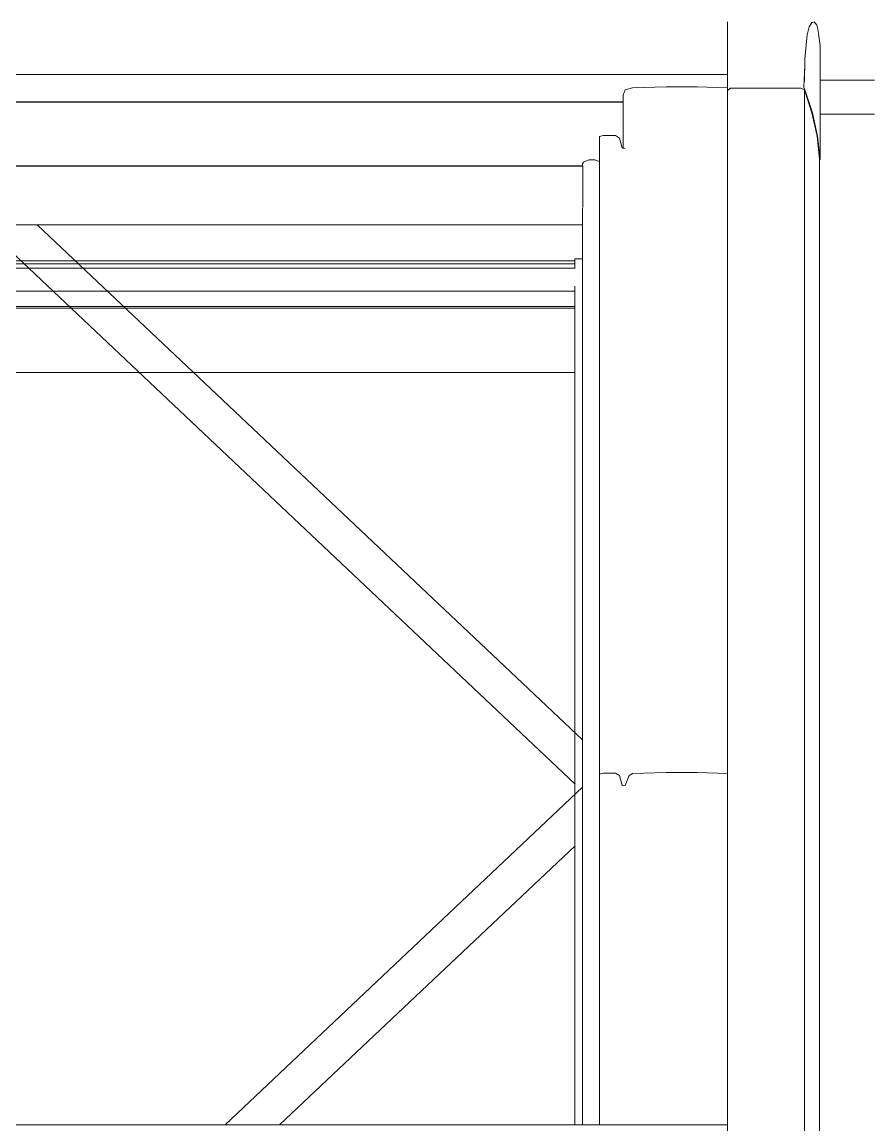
# Model space of a CAD drawing. Header units: metres. Extents: x -208 to 1512, y -277 to 123.
# Drawn here: x 16.648 to 17.092, y -23.485 to -22.908 of the extents above; entities that cross this region are included whole.
import ezdxf

# ---------------------------------------------------------------- set-up
doc = ezdxf.new("R2010")
doc.units = ezdxf.units.M
doc.header["$MEASUREMENT"] = 0
doc.linetypes.add('Wipeout_Contour', pattern=[1, 0, -1])
doc.layers.add('325 Dachfenster', color=7, linetype='Continuous')

# ---------------------------------------------------------------- blocks, each defined once
blk = doc.blocks.new('VELUX SlopeRoofBundle[6]_4')
at = {"color": 254, "linetype": 'Wipeout_Contour', "lineweight": 0, "ltscale": 226.465916}
blk.add_wipeout([(16.25074, -22.88246), (16.25112, -22.90741), (16.2628, -22.90741), (16.2628, -22.93507), (17.0172, -22.93507), (17.0172, -22.90741), (17.02888, -22.90741), (17.02926, -22.88246)], dxfattribs=at).dxf.layer = '325 Dachfenster'
at = {"color": 254, "linetype": 'Wipeout_Contour', "lineweight": 0, "ltscale": 114.395971}
blk.add_wipeout([(17.0657, -22.93804), (17.0657, -22.9386), (17.08, -22.9386), (17.08, -22.93804)], dxfattribs=at).dxf.layer = '325 Dachfenster'
at = {"color": 254, "linetype": 'Wipeout_Contour', "lineweight": 0, "ltscale": 228.736875}
blk.add_wipeout([(16.9414, -23.48484), (16.9419, -23.48484), (16.9419, -22.98089), (16.9414, -22.98174), (16.9414, -22.98287), (16.9415, -22.98287), (16.9415, -23.00472), (16.9414, -23.00499)], dxfattribs=at).dxf.layer = '325 Dachfenster'
at = {"color": 254, "linetype": 'Wipeout_Contour', "lineweight": 0, "ltscale": 293.518261}
blk.add_wipeout([(17.0655, -23.0149), (17.0655, -23.54976), (17.0657, -23.55165), (17.0657, -23.55166), (17.0663, -23.55481), (17.0676, -23.56872), (17.0676, -23.58469), (17.06762, -23.63298), (17.08, -23.63298), (17.08, -23.0149)], dxfattribs=at).dxf.layer = '325 Dachfenster'
at = {"color": 254, "linetype": 'Wipeout_Contour', "lineweight": 0, "ltscale": 173.51093}
blk.add_wipeout([(17.0172, -23.30094), (17.0013, -23.30043), (17.0013, -23.48484), (17.0172, -23.48484), (17.0172, -23.45666), (17.0172, -23.42809)], dxfattribs=at).dxf.layer = '325 Dachfenster'
at = {"color": 254, "linetype": 'Wipeout_Contour', "lineweight": 0, "ltscale": 115.615848}
blk.add_wipeout([(16.9629, -23.48484), (16.9637, -23.48484), (16.9637, -23.30722), (16.9629, -23.30743)], dxfattribs=at).dxf.layer = '325 Dachfenster'
at = {"color": 254, "linetype": 'Wipeout_Contour', "lineweight": 0, "ltscale": 426.488209}
blk.add_wipeout([(17.03801, -22.88246), (17.03738, -22.90741), (17.0627, -22.90741), (17.06401, -22.90926), (17.0644, -22.91038), (17.06493, -22.91355), (17.0657, -22.92005), (17.0657, -22.93804), (17.08, -22.93804), (17.08, -22.87878), (17.06763, -22.87878), (17.06763, -22.88154), (17.06763, -22.88366), (17.042, -22.88366), (17.042, -22.88246)], dxfattribs=at).dxf.layer = '325 Dachfenster'
at = {"color": 254, "linetype": 'Wipeout_Contour', "lineweight": 0, "ltscale": 115.211954}
blk.add_wipeout([(17.0172, -22.94339), (17.0172, -23.51402), (17.0189, -23.51402), (17.0189, -22.94213)], dxfattribs=at).dxf.layer = '325 Dachfenster'
at = {"color": 254, "linetype": 'Wipeout_Contour', "lineweight": 0, "ltscale": 115.047586}
blk.add_wipeout([(16.9419, -22.98089), (16.9419, -23.48484), (16.9447, -23.48484), (16.9447, -22.97976)], dxfattribs=at).dxf.layer = '325 Dachfenster'
at = {"color": 254, "linetype": 'Wipeout_Contour', "lineweight": 0, "ltscale": 114.612907}
blk.add_wipeout([(17.08, -22.99687), (17.0655, -22.99687), (17.0655, -23.0149), (17.08, -23.0149)], dxfattribs=at).dxf.layer = '325 Dachfenster'
at = {"color": 254, "linetype": 'Wipeout_Contour', "lineweight": 0, "ltscale": 115.629074}
blk.add_wipeout([(16.9608, -23.48484), (16.9621, -23.48484), (16.9621, -23.30715), (16.9608, -23.30199)], dxfattribs=at).dxf.layer = '325 Dachfenster'
at = {"color": 254, "linetype": 'Wipeout_Contour', "lineweight": 0, "ltscale": 114.272797}
blk.add_wipeout([(17.0172, -22.91433), (17.0172, -22.92685), (17.05782, -22.92685), (17.05903, -22.91433)], dxfattribs=at).dxf.layer = '325 Dachfenster'
at = {"color": 254, "linetype": 'Wipeout_Contour', "lineweight": 0, "ltscale": 114.430127}
blk.add_wipeout([(17.0943, -22.93804), (17.08, -22.93804), (17.08, -22.9386), (17.0943, -22.9386)], dxfattribs=at).dxf.layer = '325 Dachfenster'
at = {"color": 254, "linetype": 'Wipeout_Contour', "lineweight": 0, "ltscale": 113.529528}
blk.add_wipeout([(16.3385, -22.98287), (16.3385, -22.98308), (16.9415, -22.98308), (16.9415, -22.98287)], dxfattribs=at).dxf.layer = '325 Dachfenster'
at = {"color": 254, "linetype": 'Wipeout_Contour', "lineweight": 0, "ltscale": 113.571285}
blk.add_wipeout([(16.3385, -22.99369), (16.3385, -22.998), (16.9415, -22.998), (16.9415, -22.99369)], dxfattribs=at).dxf.layer = '325 Dachfenster'
at = {"color": 254, "linetype": 'Wipeout_Contour', "lineweight": 0, "ltscale": 114.574438}
blk.add_wipeout([(17.08, -22.99107), (17.0655, -22.99107), (17.0655, -22.99687), (17.08, -22.99687)], dxfattribs=at).dxf.layer = '325 Dachfenster'
at = {"color": 254, "linetype": 'Wipeout_Contour', "lineweight": 0, "ltscale": 113.605131}
blk.add_wipeout([(16.3386, -23.00684), (16.9414, -23.00684), (16.9414, -23.00578), (16.3386, -23.00578)], dxfattribs=at).dxf.layer = '325 Dachfenster'
at = {"color": 254, "linetype": 'Wipeout_Contour', "lineweight": 0, "ltscale": 229.225054}
blk.add_wipeout([(16.3386, -23.28336), (16.3386, -23.3081), (16.52574, -23.48484), (16.75426, -23.48484), (16.9414, -23.3081), (16.9414, -23.28336), (16.65587, -23.0137), (16.62413, -23.0137)], dxfattribs=at).dxf.layer = '325 Dachfenster'
at = {"color": 254, "linetype": 'Wipeout_Contour', "lineweight": 0, "ltscale": 290.761935}
blk.add_wipeout([(17.08, -23.63298), (17.09238, -23.63298), (17.0924, -23.58469), (17.0924, -23.56872), (17.0937, -23.55481), (17.0943, -23.55166), (17.0943, -23.55165), (17.0945, -23.54976), (17.0945, -23.0149), (17.08, -23.0149)], dxfattribs=at).dxf.layer = '325 Dachfenster'
at = {"color": 254, "linetype": 'Wipeout_Contour', "lineweight": 0, "ltscale": 115.636362}
blk.add_wipeout([(16.9637, -23.48484), (16.9657, -23.48484), (16.9657, -23.30206), (16.9637, -23.30722)], dxfattribs=at).dxf.layer = '325 Dachfenster'
at = {"color": 254, "linetype": 'Wipeout_Contour', "lineweight": 0, "ltscale": 427.647891}
blk.add_wipeout([(17.08, -22.93804), (17.0943, -22.93804), (17.0943, -22.92005), (17.09507, -22.91355), (17.0956, -22.91038), (17.09599, -22.90926), (17.0973, -22.90741), (17.12262, -22.90741), (17.12199, -22.88246), (17.118, -22.88246), (17.118, -22.88366), (17.09237, -22.88366), (17.09237, -22.88154), (17.09237, -22.87878), (17.08, -22.87878)], dxfattribs=at).dxf.layer = '325 Dachfenster'
at = {"color": 254, "linetype": 'Wipeout_Contour', "lineweight": 0, "ltscale": 172.616814}
blk.add_wipeout([(17.0657, -22.97946), (17.0655, -22.9796), (17.0655, -22.99107), (17.08, -22.99107), (17.08, -22.95572), (17.0657, -22.95572)], dxfattribs=at).dxf.layer = '325 Dachfenster'
at = {"color": 254, "linetype": 'Wipeout_Contour', "lineweight": 0, "ltscale": 113.547224}
blk.add_wipeout([(16.3385, -22.99369), (16.9415, -22.99369), (16.9415, -22.98308), (16.3385, -22.98308)], dxfattribs=at).dxf.layer = '325 Dachfenster'
at = {"color": 254, "linetype": 'Wipeout_Contour', "lineweight": 0, "ltscale": 113.586416}
blk.add_wipeout([(16.3385, -23.00302), (16.9415, -23.00302), (16.9415, -22.998), (16.3385, -22.998)], dxfattribs=at).dxf.layer = '325 Dachfenster'
at = {"color": 254, "linetype": 'Wipeout_Contour', "lineweight": 0, "ltscale": 113.607873}
blk.add_wipeout([(16.3386, -23.00748), (16.9414, -23.00748), (16.9414, -23.00684), (16.3386, -23.00684)], dxfattribs=at).dxf.layer = '325 Dachfenster'
at = {"color": 254, "linetype": 'Wipeout_Contour', "lineweight": 0, "ltscale": 85.104598}
blk.add_wipeout([(16.9414, -23.0137), (16.65587, -23.0137), (16.9414, -23.28336)], dxfattribs=at).dxf.layer = '325 Dachfenster'
at = {"color": 254, "linetype": 'Wipeout_Contour', "lineweight": 0, "ltscale": 115.614256}
blk.add_wipeout([(16.9621, -23.48484), (16.9629, -23.48484), (16.9629, -23.30743), (16.9621, -23.30715)], dxfattribs=at).dxf.layer = '325 Dachfenster'
at = {"color": 254, "linetype": 'Wipeout_Contour', "lineweight": 0, "ltscale": 86.746763}
blk.add_wipeout([(16.9414, -23.3081), (16.75426, -23.48484), (16.9414, -23.48484)], dxfattribs=at).dxf.layer = '325 Dachfenster'
at = {"layer": '325 Dachfenster', "linetype": 'Continuous', "lineweight": 0, "flags": 128}
for points in [[(16.64, -23.02558), (16.65146, -23.0364), (16.66119, -23.04559), (16.93743, -23.30648)], [(16.3427, -23.03251), (16.9373, -23.03251)], [(16.3427, -23.03421), (16.9373, -23.03421)], [(16.9375, -23.03145), (16.9373, -23.03166)], [(16.9373, -23.03166), (16.9373, -23.0364)], [(16.9414, -23.03145), (16.9375, -23.03145)], [(16.34257, -23.0364), (16.93743, -23.0364)], [(16.3427, -23.04842), (16.9373, -23.04842)], [(16.3427, -23.05655), (16.9373, -23.05655)], [(16.3427, -23.05733), (16.9373, -23.05733)], [(16.3427, -23.09106), (16.9373, -23.09106)]]:
    blk.add_lwpolyline(points, dxfattribs=at)
at = {"color": 254, "linetype": 'Wipeout_Contour', "lineweight": 0, "ltscale": 145.078044}
blk.add_wipeout([(17.0615, -22.95504), (17.0615, -23.52663), (17.0617, -23.52723), (17.0642, -23.5385), (17.0642, -22.96721)], dxfattribs=at).dxf.layer = '325 Dachfenster'
at = {"color": 254, "linetype": 'Wipeout_Contour', "lineweight": 0, "ltscale": 114.609018}
blk.add_wipeout([(17.0945, -22.99107), (17.08, -22.99107), (17.08, -22.99687), (17.0945, -22.99687)], dxfattribs=at).dxf.layer = '325 Dachfenster'
at = {"color": 254, "linetype": 'Wipeout_Contour', "lineweight": 0, "ltscale": 113.610051}
blk.add_wipeout([(16.3386, -23.00748), (16.3386, -23.00818), (16.9414, -23.00818), (16.9414, -23.00748)], dxfattribs=at).dxf.layer = '325 Dachfenster'
at = {"color": 254, "linetype": 'Wipeout_Contour', "lineweight": 0, "ltscale": 113.628943}
blk.add_wipeout([(16.3386, -23.01363), (16.3386, -23.0137), (16.9414, -23.0137), (16.9414, -23.01363)], dxfattribs=at).dxf.layer = '325 Dachfenster'
at = {"color": 254, "linetype": 'Wipeout_Contour', "lineweight": 0, "ltscale": 115.602636}
blk.add_wipeout([(16.9587, -23.48484), (16.9608, -23.48484), (16.9608, -23.30199), (16.9587, -23.30071)], dxfattribs=at).dxf.layer = '325 Dachfenster'
at = {"color": 254, "linetype": 'Wipeout_Contour', "lineweight": 0, "ltscale": 115.617971}
blk.add_wipeout([(16.9657, -23.48484), (16.9675, -23.48484), (16.9675, -23.301), (16.9657, -23.30206)], dxfattribs=at).dxf.layer = '325 Dachfenster'
at = {"color": 254, "linetype": 'Wipeout_Contour', "lineweight": 0, "ltscale": 145.033307}
blk.add_wipeout([(17.0575, -22.94309), (17.0575, -23.51476), (17.0577, -23.51528), (17.0615, -23.52663), (17.0615, -22.95504)], dxfattribs=at).dxf.layer = '325 Dachfenster'
at = {"color": 254, "linetype": 'Wipeout_Contour', "lineweight": 0, "ltscale": 171.531251}
blk.add_wipeout([(17.08, -22.99107), (17.0945, -22.99107), (17.0945, -22.9796), (17.0943, -22.97946), (17.0943, -22.95572), (17.08, -22.95572)], dxfattribs=at).dxf.layer = '325 Dachfenster'
at = {"color": 254, "linetype": 'Wipeout_Contour', "lineweight": 0, "ltscale": 170.657855}
blk.add_wipeout([(16.9629, -22.97375), (16.9629, -23.30743), (16.9637, -23.30722), (16.9637, -22.9735), (16.9636, -22.97353), (16.9636, -22.97356)], dxfattribs=at).dxf.layer = '325 Dachfenster'
at = {"color": 254, "linetype": 'Wipeout_Contour', "lineweight": 0, "ltscale": 114.647475}
blk.add_wipeout([(17.0945, -22.99687), (17.08, -22.99687), (17.08, -23.0149), (17.0945, -23.0149)], dxfattribs=at).dxf.layer = '325 Dachfenster'
at = {"color": 254, "linetype": 'Wipeout_Contour', "lineweight": 0, "ltscale": 113.620097}
blk.add_wipeout([(16.3386, -23.01363), (16.9414, -23.01363), (16.9414, -23.00818), (16.3386, -23.00818)], dxfattribs=at).dxf.layer = '325 Dachfenster'
at = {"color": 254, "linetype": 'Wipeout_Contour', "lineweight": 0, "ltscale": 115.585869}
blk.add_wipeout([(16.9521, -23.48484), (16.9587, -23.48484), (16.9587, -23.30071), (16.9521, -23.30071)], dxfattribs=at).dxf.layer = '325 Dachfenster'
at = {"color": 254, "linetype": 'Wipeout_Contour', "lineweight": 0, "ltscale": 115.637565}
blk.add_wipeout([(16.9675, -23.48484), (16.9851, -23.48484), (16.9851, -23.30043), (16.9675, -23.301)], dxfattribs=at).dxf.layer = '325 Dachfenster'
at = {"layer": '325 Dachfenster', "linetype": 'Continuous', "lineweight": 0, "flags": 128}
for points in [[(16.3386, -23.01363), (16.9414, -23.01363)], [(16.3386, -23.0137), (16.9414, -23.0137)], [(16.65587, -23.0137), (16.9414, -23.28336)]]:
    blk.add_lwpolyline(points, dxfattribs=at)
at = {"color": 254, "linetype": 'Wipeout_Contour', "lineweight": 0, "ltscale": 115.255336}
blk.add_wipeout([(17.0557, -22.94213), (17.0189, -22.94213), (17.0189, -23.51402), (17.0557, -23.51402)], dxfattribs=at).dxf.layer = '325 Dachfenster'
at = {"color": 254, "linetype": 'Wipeout_Contour', "lineweight": 0, "ltscale": 114.786158}
blk.add_wipeout([(16.9637, -22.9735), (16.9637, -23.30722), (16.9657, -23.30206), (16.9657, -22.96834)], dxfattribs=at).dxf.layer = '325 Dachfenster'
at = {"color": 254, "linetype": 'Wipeout_Contour', "lineweight": 0, "ltscale": 145.087781}
blk.add_wipeout([(17.0642, -22.96721), (17.0642, -23.5385), (17.0644, -23.5394), (17.0655, -23.54976), (17.0655, -22.97946)], dxfattribs=at).dxf.layer = '325 Dachfenster'
at = {"color": 254, "linetype": 'Wipeout_Contour', "lineweight": 0, "ltscale": 227.228026}
blk.add_wipeout([(16.3385, -23.00472), (16.3386, -23.00499), (16.3386, -23.00578), (16.9414, -23.00578), (16.9414, -23.00499), (16.9415, -23.00472), (16.9415, -23.00387), (16.3385, -23.00387)], dxfattribs=at).dxf.layer = '325 Dachfenster'
at = {"color": 254, "linetype": 'Wipeout_Contour', "lineweight": 0, "ltscale": 115.578351}
blk.add_wipeout([(16.9502, -23.48484), (16.9521, -23.48484), (16.9521, -23.30071), (16.9502, -23.30121)], dxfattribs=at).dxf.layer = '325 Dachfenster'
at = {"color": 254, "linetype": 'Wipeout_Contour', "lineweight": 0, "ltscale": 115.674363}
blk.add_wipeout([(16.9851, -23.30043), (16.9851, -23.48484), (17.0013, -23.48484), (17.0013, -23.30043)], dxfattribs=at).dxf.layer = '325 Dachfenster'
at = {"color": 254, "linetype": 'Wipeout_Contour', "lineweight": 0, "ltscale": 173.822591}
blk.add_wipeout([(17.0575, -22.94309), (17.0557, -22.94213), (17.0557, -23.51402), (17.05717, -23.51402), (17.05725, -23.5141), (17.0575, -23.51476)], dxfattribs=at).dxf.layer = '325 Dachfenster'
at = {"color": 254, "linetype": 'Wipeout_Contour', "lineweight": 0, "ltscale": 114.879549}
blk.add_wipeout([(17.0013, -22.96671), (17.0013, -23.30043), (17.0172, -23.30094), (17.0172, -22.96723)], dxfattribs=at).dxf.layer = '325 Dachfenster'
at = {"color": 254, "linetype": 'Wipeout_Contour', "lineweight": 0, "ltscale": 114.789984}
blk.add_wipeout([(16.9629, -22.97375), (16.9621, -22.97346), (16.9621, -23.30715), (16.9629, -23.30743)], dxfattribs=at).dxf.layer = '325 Dachfenster'
at = {"color": 254, "linetype": 'Wipeout_Contour', "lineweight": 0, "ltscale": 115.060198}
blk.add_wipeout([(16.9478, -23.48484), (16.9502, -23.48484), (16.9502, -22.98051), (16.9478, -22.97969)], dxfattribs=at).dxf.layer = '325 Dachfenster'
at = {"color": 254, "linetype": 'Wipeout_Contour', "lineweight": 0, "ltscale": 113.595854}
blk.add_wipeout([(16.3385, -23.00302), (16.3385, -23.00387), (16.9415, -23.00387), (16.9415, -23.00302)], dxfattribs=at).dxf.layer = '325 Dachfenster'
at = {"color": 254, "linetype": 'Wipeout_Contour', "lineweight": 0, "ltscale": 114.778795}
blk.add_wipeout([(16.9621, -22.97346), (16.9608, -22.9683), (16.9608, -23.30199), (16.9621, -23.30715)], dxfattribs=at).dxf.layer = '325 Dachfenster'
at = {"color": 254, "linetype": 'Wipeout_Contour', "lineweight": 0, "ltscale": 114.780959}
blk.add_wipeout([(16.9657, -22.96834), (16.9657, -23.30206), (16.9675, -23.301), (16.9675, -22.96728)], dxfattribs=at).dxf.layer = '325 Dachfenster'
at = {"color": 254, "linetype": 'Wipeout_Contour', "lineweight": 0, "ltscale": 115.05192}
blk.add_wipeout([(16.9447, -22.97976), (16.9447, -23.48484), (16.9478, -23.48484), (16.9478, -22.97969)], dxfattribs=at).dxf.layer = '325 Dachfenster'
at = {"layer": '325 Dachfenster', "linetype": 'Continuous', "lineweight": 0, "flags": 128}
for points in [[(16.9621, -23.30715), (16.9629, -23.30743)], [(16.9629, -23.30743), (16.9637, -23.30722)]]:
    blk.add_lwpolyline(points, dxfattribs=at)
at = {"color": 254, "linetype": 'Wipeout_Contour', "lineweight": 0, "ltscale": 114.75208}
blk.add_wipeout([(16.9521, -22.96703), (16.9521, -23.30071), (16.9587, -23.30071), (16.9587, -22.96703)], dxfattribs=at).dxf.layer = '325 Dachfenster'
at = {"color": 254, "linetype": 'Wipeout_Contour', "lineweight": 0, "ltscale": 114.801592}
blk.add_wipeout([(16.9675, -22.96728), (16.9675, -23.301), (16.9851, -23.30043), (16.9851, -22.96671)], dxfattribs=at).dxf.layer = '325 Dachfenster'
at = {"color": 254, "linetype": 'Wipeout_Contour', "lineweight": 0, "ltscale": 115.166171}
blk.add_wipeout([(17.0172, -23.48484), (16.2628, -23.48484), (16.2628, -23.48497), (17.0172, -23.48497)], dxfattribs=at).dxf.layer = '325 Dachfenster'
at = {"layer": '325 Dachfenster', "linetype": 'Continuous', "lineweight": 0, "flags": 128}
for points in [[(16.9414, -23.00499), (16.9414, -23.48484)], [(16.9373, -23.04587), (16.9373, -23.48484)], [(16.9657, -23.30206), (16.9675, -23.301)], [(16.9637, -23.30722), (16.9657, -23.30206)], [(16.75426, -23.48484), (16.9414, -23.3081)], [(16.78271, -23.48484), (16.93743, -23.33872)], [(17.0172, -23.48484), (16.2628, -23.48484)]]:
    blk.add_lwpolyline(points, dxfattribs=at)
at = {"color": 254, "linetype": 'Wipeout_Contour', "lineweight": 0, "ltscale": 114.742709}
blk.add_wipeout([(16.9502, -22.96753), (16.9502, -23.30121), (16.9521, -23.30071), (16.9521, -22.96703)], dxfattribs=at).dxf.layer = '325 Dachfenster'
at = {"color": 254, "linetype": 'Wipeout_Contour', "lineweight": 0, "ltscale": 114.764359}
blk.add_wipeout([(16.9587, -22.96703), (16.9587, -23.30071), (16.9608, -23.30199), (16.9608, -22.9683)], dxfattribs=at).dxf.layer = '325 Dachfenster'
at = {"color": 254, "linetype": 'Wipeout_Contour', "lineweight": 0, "ltscale": 114.840707}
blk.add_wipeout([(16.9851, -23.30043), (17.0013, -23.30043), (17.0013, -22.96671), (16.9851, -22.96671)], dxfattribs=at).dxf.layer = '325 Dachfenster'
at = {"layer": '325 Dachfenster', "linetype": 'Continuous', "lineweight": 0, "flags": 128}
for points in [[(16.9502, -23.30121), (16.9521, -23.30071), (16.9587, -23.30071)], [(16.9587, -23.30071), (16.9608, -23.30199)], [(16.9675, -23.301), (16.9851, -23.30043), (17.0013, -23.30043), (17.0172, -23.30094)], [(16.9608, -23.30199), (16.9621, -23.30715)]]:
    blk.add_lwpolyline(points, dxfattribs=at)
at = {"color": 254, "linetype": 'Wipeout_Contour', "lineweight": 0, "ltscale": 114.296189}
blk.add_wipeout([(17.0013, -22.96671), (17.0172, -22.96723), (17.0172, -22.94191), (17.0013, -22.9414)], dxfattribs=at).dxf.layer = '325 Dachfenster'
at = {"color": 254, "linetype": 'Wipeout_Contour', "lineweight": 0, "ltscale": 201.620468}
blk.add_wipeout([(16.9627, -22.97368), (16.9629, -22.97375), (16.9636, -22.97356), (16.9636, -22.97353), (16.96367, -22.97351), (16.9637, -22.97343), (16.9627, -22.94578)], dxfattribs=at).dxf.layer = '325 Dachfenster'
at = {"color": 254, "linetype": 'Wipeout_Contour', "lineweight": 0, "ltscale": 84.93278}
blk.add_wipeout([(16.9637, -22.94302), (16.9627, -22.94578), (16.96371, -22.94311)], dxfattribs=at).dxf.layer = '325 Dachfenster'
at = {"color": 254, "linetype": 'Wipeout_Contour', "lineweight": 0, "ltscale": 114.331035}
blk.add_wipeout([(16.96371, -22.94311), (16.9627, -22.94578), (16.9637, -22.97343), (16.9657, -22.96834)], dxfattribs=at).dxf.layer = '325 Dachfenster'
at = {"color": 254, "linetype": 'Wipeout_Contour', "lineweight": 0, "ltscale": 86.014253}
blk.add_wipeout([(16.9637, -22.94302), (16.9657, -22.96834), (16.9675, -22.96728)], dxfattribs=at).dxf.layer = '325 Dachfenster'
at = {"color": 254, "linetype": 'Wipeout_Contour', "lineweight": 0, "ltscale": 114.217171}
blk.add_wipeout([(16.9851, -22.9414), (16.9675, -22.94196), (16.9675, -22.96728), (16.9851, -22.96671)], dxfattribs=at).dxf.layer = '325 Dachfenster'
at = {"color": 254, "linetype": 'Wipeout_Contour', "lineweight": 0, "ltscale": 84.974325}
blk.add_wipeout([(16.9637, -22.94302), (16.9675, -22.96728), (16.9675, -22.94196)], dxfattribs=at).dxf.layer = '325 Dachfenster'
at = {"color": 254, "linetype": 'Wipeout_Contour', "lineweight": 0, "ltscale": 114.257078}
blk.add_wipeout([(17.0013, -22.9414), (16.9851, -22.9414), (16.9851, -22.96671), (17.0013, -22.96671)], dxfattribs=at).dxf.layer = '325 Dachfenster'
at = {"color": 254, "linetype": 'Wipeout_Contour', "lineweight": 0, "ltscale": 113.441742}
blk.add_wipeout([(16.3173, -22.94942), (16.3173, -22.96137), (16.9627, -22.96137), (16.9627, -22.94942)], dxfattribs=at).dxf.layer = '325 Dachfenster'
at = {"color": 254, "linetype": 'Wipeout_Contour', "lineweight": 0, "ltscale": 113.422084}
blk.add_wipeout([(16.3173, -22.94942), (16.9627, -22.94942), (16.9627, -22.94935), (16.3173, -22.94935)], dxfattribs=at).dxf.layer = '325 Dachfenster'
at = {"color": 254, "linetype": 'Wipeout_Contour', "lineweight": 0, "ltscale": 454.419302}
blk.add_wipeout([(16.9627, -22.96137), (16.3173, -22.96137), (16.3173, -22.97368), (16.3179, -22.97346), (16.3192, -22.9683), (16.3213, -22.96703), (16.3279, -22.96703), (16.3298, -22.96753), (16.3298, -22.97594), (16.9502, -22.97594), (16.9502, -22.96753), (16.9521, -22.96703), (16.9587, -22.96703), (16.9608, -22.9683), (16.9621, -22.97346), (16.9627, -22.97368)], dxfattribs=at).dxf.layer = '325 Dachfenster'
at = {"layer": '325 Dachfenster', "linetype": 'Continuous', "lineweight": 0, "flags": 128}
blk.add_lwpolyline([(16.9502, -22.96753), (16.9521, -22.96703), (16.9587, -22.96703)], dxfattribs=at)
at = {"color": 254, "linetype": 'Wipeout_Contour', "lineweight": 0, "ltscale": 453.752898}
blk.add_wipeout([(16.2628, -22.93507), (16.2628, -22.94191), (16.2787, -22.9414), (16.2949, -22.9414), (16.3125, -22.94196), (16.3163, -22.94302), (16.3173, -22.94578), (16.3173, -22.94935), (16.9627, -22.94935), (16.9627, -22.94578), (16.9637, -22.94302), (16.9675, -22.94196), (16.9851, -22.9414), (17.0013, -22.9414), (17.0172, -22.94191), (17.0172, -22.93507)], dxfattribs=at).dxf.layer = '325 Dachfenster'
at = {"color": 254, "linetype": 'Wipeout_Contour', "lineweight": 0, "ltscale": 115.59748}
blk.add_wipeout([(16.96367, -22.97351), (16.9637, -22.9735), (16.9657, -22.96834), (16.9637, -22.97343)], dxfattribs=at).dxf.layer = '325 Dachfenster'
at = {"color": 254, "linetype": 'Wipeout_Contour', "lineweight": 0, "ltscale": 398.54836}
blk.add_wipeout([(16.3298, -22.97594), (16.3298, -22.98051), (16.3322, -22.97969), (16.3353, -22.97976), (16.3381, -22.98089), (16.3386, -22.98174), (16.3386, -22.98287), (16.9414, -22.98287), (16.9414, -22.98174), (16.9419, -22.98089), (16.9447, -22.97976), (16.9478, -22.97969), (16.9502, -22.98051), (16.9502, -22.97594)], dxfattribs=at).dxf.layer = '325 Dachfenster'
at = {"layer": '325 Dachfenster', "linetype": 'Continuous', "lineweight": 0, "flags": 128}
for points in [[(16.9627, -22.94578), (16.9637, -22.94302)], [(16.9627, -22.97368), (16.9627, -22.94578)], [(16.3173, -22.94935), (16.9627, -22.94935)], [(16.9502, -22.96753), (16.9502, -23.30121), (16.9502, -23.48484)], [(16.9587, -22.96703), (16.9608, -22.9683)], [(16.9608, -22.9683), (16.9621, -22.97346)], [(16.9621, -22.97346), (16.9629, -22.97375)], [(16.9629, -22.97375), (16.9636, -22.97356)], [(16.9636, -22.97356), (16.9636, -22.97353)], [(16.96367, -22.97351), (16.9637, -22.97343)], [(16.3385, -22.98287), (16.9415, -22.98287)], [(16.9414, -22.98174), (16.9419, -22.98089)], [(16.9414, -22.98174), (16.9414, -22.98287)], [(16.9415, -22.98308), (16.9415, -22.98287)], [(16.9415, -23.00472), (16.9415, -23.00387), (16.9415, -23.00302), (16.9415, -22.998), (16.9415, -22.99369), (16.9415, -22.98308)], [(16.9419, -22.98089), (16.9447, -22.97976)], [(16.9447, -22.97976), (16.9478, -22.97969)], [(16.9478, -22.97969), (16.9502, -22.98051)]]:
    blk.add_lwpolyline(points, dxfattribs=at)
at = {"color": 254, "linetype": 'Wipeout_Contour', "lineweight": 0, "ltscale": 397.065863}
blk.add_wipeout([(17.05728, -22.94199), (17.0172, -22.94199), (17.0172, -22.94339), (17.0189, -22.94213), (17.0557, -22.94213), (17.0575, -22.94309), (17.0615, -22.95504), (17.0642, -22.96721), (17.0655, -22.97946), (17.0655, -22.9796), (17.0657, -22.97946), (17.0644, -22.96721), (17.0617, -22.95504), (17.0577, -22.94309)], dxfattribs=at).dxf.layer = '325 Dachfenster'
at = {"color": 254, "linetype": 'Wipeout_Contour', "lineweight": 0, "ltscale": 114.323719}
blk.add_wipeout([(17.0172, -22.94199), (17.05728, -22.94199), (17.05719, -22.94156), (17.0172, -22.94156)], dxfattribs=at).dxf.layer = '325 Dachfenster'
at = {"color": 254, "linetype": 'Wipeout_Contour', "lineweight": 0, "ltscale": 227.75437}
blk.add_wipeout([(17.0577, -22.93005), (17.0577, -22.94309), (17.0617, -22.95504), (17.0617, -22.90771), (17.0614, -22.90777), (17.06, -22.91011), (17.05903, -22.91433), (17.05782, -22.92685)], dxfattribs=at).dxf.layer = '325 Dachfenster'
at = {"color": 254, "linetype": 'Wipeout_Contour', "lineweight": 0, "ltscale": 114.239691}
blk.add_wipeout([(17.0172, -22.91011), (17.06, -22.91011), (17.0614, -22.90777), (17.0172, -22.90777)], dxfattribs=at).dxf.layer = '325 Dachfenster'
at = {"color": 254, "linetype": 'Wipeout_Contour', "lineweight": 0, "ltscale": 142.364172}
blk.add_wipeout([(17.0172, -22.94156), (17.05719, -22.94156), (17.0577, -22.93005), (17.05782, -22.92685), (17.0172, -22.92685)], dxfattribs=at).dxf.layer = '325 Dachfenster'
at = {"layer": '325 Dachfenster', "linetype": 'Continuous', "lineweight": 0, "flags": 128}
for points in [[(16.2628, -22.93507), (17.0172, -22.93507)], [(16.9637, -22.94302), (16.9675, -22.94196), (16.9851, -22.9414), (17.0013, -22.9414), (17.0172, -22.94191)], [(17.0172, -22.94199), (17.0172, -22.94156)], [(17.0172, -22.94339), (17.0172, -22.94199)], [(17.0189, -22.94213), (17.0172, -22.94339)], [(17.0172, -22.94339), (17.0172, -23.51402)]]:
    blk.add_lwpolyline(points, dxfattribs=at)
at = {"color": 254, "linetype": 'Wipeout_Contour', "lineweight": 0, "ltscale": 114.243414}
blk.add_wipeout([(17.0172, -22.91011), (17.0172, -22.91433), (17.05903, -22.91433), (17.06, -22.91011)], dxfattribs=at).dxf.layer = '325 Dachfenster'
at = {"color": 254, "linetype": 'Wipeout_Contour', "lineweight": 0, "ltscale": 114.894352}
blk.add_wipeout([(17.05728, -22.94199), (17.0577, -22.94309), (17.0577, -22.93005), (17.05719, -22.94156)], dxfattribs=at).dxf.layer = '325 Dachfenster'
at = {"layer": '325 Dachfenster', "linetype": 'Continuous', "lineweight": 0, "flags": 128}
for points in [[(17.0557, -22.94213), (17.0189, -22.94213)], [(17.0575, -22.94309), (17.0557, -22.94213)], [(17.05719, -22.94156), (17.05728, -22.94199)], [(17.0575, -22.94309), (17.0575, -23.51476)]]:
    blk.add_lwpolyline(points, dxfattribs=at)
at = {"color": 254, "linetype": 'Wipeout_Contour', "lineweight": 0, "ltscale": 142.787919}
blk.add_wipeout([(17.0172, -22.90741), (17.0172, -22.90777), (17.0614, -22.90777), (17.0617, -22.90771), (17.0627, -22.90741)], dxfattribs=at).dxf.layer = '325 Dachfenster'
at = {"layer": '325 Dachfenster', "linetype": 'Continuous', "lineweight": 0, "flags": 128}
blk.add_lwpolyline([(17.0172, -22.94156), (17.0172, -22.92685), (17.0172, -22.91433), (17.0172, -22.91011), (17.0172, -22.90777), (17.0172, -22.90741)], dxfattribs=at)
at = {"color": 254, "linetype": 'Wipeout_Contour', "lineweight": 0, "ltscale": 142.630079}
blk.add_wipeout([(17.06493, -22.91355), (17.0644, -22.91038), (17.0644, -22.96721), (17.0657, -22.97946), (17.0657, -22.92005)], dxfattribs=at).dxf.layer = '325 Dachfenster'
at = {"layer": '325 Dachfenster', "linetype": 'Continuous', "lineweight": 0, "flags": 128}
for points in [[(17.0655, -22.97946), (17.0655, -23.54976)], [(17.0655, -22.9796), (17.0657, -22.97946)]]:
    blk.add_lwpolyline(points, dxfattribs=at)
at = {"color": 254, "linetype": 'Wipeout_Contour', "lineweight": 0, "ltscale": 170.465552}
blk.add_wipeout([(17.0627, -22.90741), (17.0617, -22.90771), (17.0617, -22.95504), (17.0644, -22.96721), (17.0644, -22.91038), (17.06401, -22.90926)], dxfattribs=at).dxf.layer = '325 Dachfenster'
at = {"layer": '325 Dachfenster', "linetype": 'Continuous', "lineweight": 0, "flags": 128}
for points in [[(17.05719, -22.94156), (17.0577, -22.93005), (17.05782, -22.92685), (17.05903, -22.91433), (17.06, -22.91011), (17.0614, -22.90777), (17.0617, -22.90771), (17.0627, -22.90741), (17.06401, -22.90926), (17.0644, -22.91038), (17.06493, -22.91355), (17.0657, -22.92005)], [(17.0657, -22.97946), (17.0657, -22.92005)], [(17.0657, -22.97946), (17.0644, -22.96721), (17.0617, -22.95504), (17.0577, -22.94309), (17.05728, -22.94199)], [(17.0655, -22.97946), (17.0642, -22.96721), (17.0615, -22.95504), (17.0575, -22.94309)], [(17.0943, -22.93804), (17.08, -22.93804), (17.0657, -22.93804)], [(17.0943, -22.95572), (17.08, -22.95572), (17.0657, -22.95572)]]:
    blk.add_lwpolyline(points, dxfattribs=at)
blk = doc.blocks.new('Dachfläche_16_4', base_point=(17.97, -22.1008))
at = {"layer": '325 Dachfenster', "linetype": 'Continuous', "lineweight": 0}
blk.add_blockref('VELUX SlopeRoofBundle[6]_4', (0, 0), dxfattribs=at)

msp = doc.modelspace()

# ---------------------------------------------------------------- block references
at = {"layer": '325 Dachfenster', "color": 7, "linetype": 'Continuous', "lineweight": 13, "true_color": 0xf4f4f4}
msp.add_blockref('Dachfläche_16_4', (17.97, -22.1008), dxfattribs=at)

doc.saveas('drawing.dxf')
